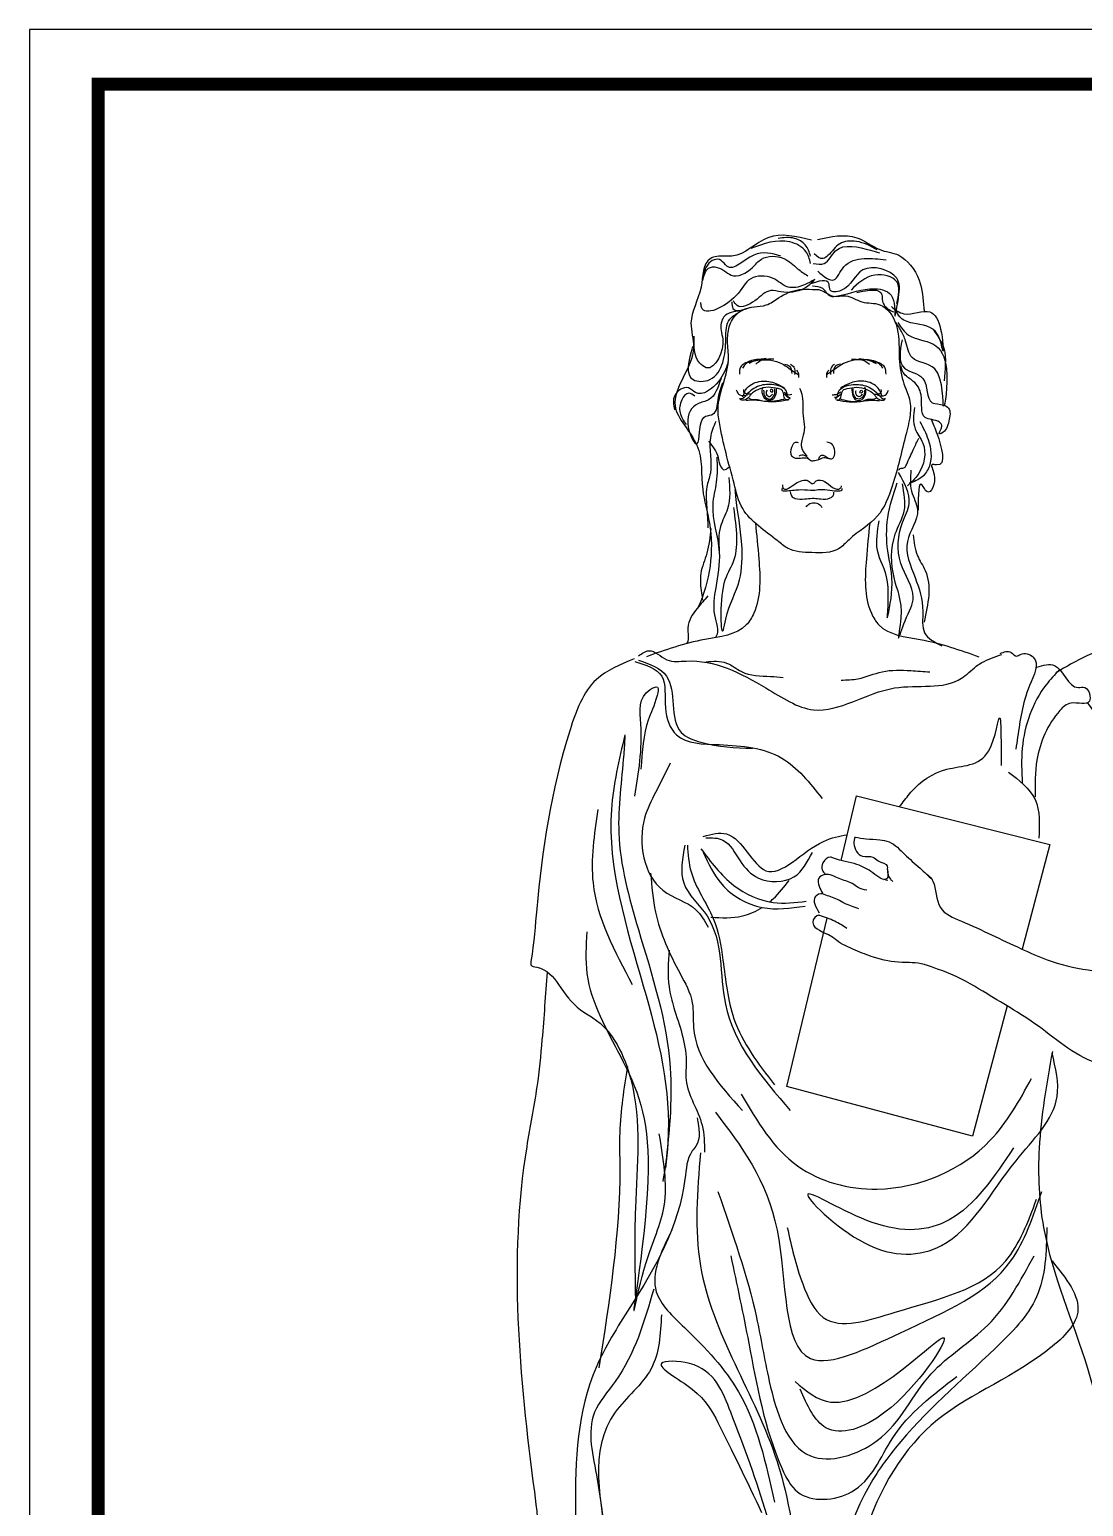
# Model space of a CAD drawing. Extents: x 3172 to 33391, y 13916 to 34175.
# Drawn here: x 3172 to 4061, y 16334 to 17581 of the extents above; entities that cross this region are included whole.
import ezdxf

# ---------------------------------------------------------------- set-up
doc = ezdxf.new("R2010")
doc.units = 0
doc.layers.get('0').update_dxf_attribs({"linetype": 'CONTINUOUS'})

# ---------------------------------------------------------------- blocks, each defined once
blk = doc.blocks.new('A$C097F7C18')
for p, q in [((288.10533, 1667.10391), (301.21268, 1721.58175)), ((301.21268, 1721.58175), (464.21449, 1680.45915)), ((464.21449, 1680.45915), (440.82825, 1592.23816)), ((242.22155, 1476.39799), (276.42407, 1618.55329)), ((428.15561, 1544.43259), (399.01376, 1434.49949)), ((399.01376, 1434.49949), (242.22155, 1476.39799))]:
    blk.add_line(p, q)
for points, knots in [([(263.17425, 2190.55366), (250.41693, 2193.77775), (225.83037, 2199.99138), (205.34026, 2176.18504), (187.92948, 2177.3773), (171.14477, 2176.32924), (172.437, 2146.64845), (157.72042, 2124.8932), (169.89267, 2089.47094), (133.51876, 2053.72057), (173.07955, 2019.16775), (168.72183, 1982.7014), (182.61254, 1938.50716), (177.51925, 1902.46176), (167.39095, 1880.52601)], [0, 0, 0, 0, 31.3249844388, 60.3711579255, 65.7837976362, 76.1655260305, 97.6492389122, 124.4880865065, 142.0151539997, 186.1280604519, 218.421208955, 250.5601823799, 275.0836089922, 336.4938561259, 336.4938561259, 336.4938561259, 336.4938561259]), ([(268.11667, 2191.25945), (279.60762, 2193.71012), (298.74476, 2197.79149), (320.4777, 2180.48448), (338.54666, 2180.60287), (356.06924, 2159.58393), (357.34929, 2139.81226), (358.18011, 2131.45904), (358.36806, 2130.42915)], [0, 0, 0, 0, 28.2915614756, 47.1170313017, 65.7891581474, 90.117782927, 110.0208069275, 112.8600994701, 112.8600994701, 112.8600994701, 112.8600994701]), ([(365.74047, 2115.45837), (369.23976, 2110.30396), (378.75677, 2097.14883), (375.35908, 2081.1681), (375.05978, 2071.87095)], [127.2056301414, 127.2056301414, 127.2056301414, 127.2056301414, 142.311751575, 165.5736326852, 165.5736326852, 165.5736326852, 165.5736326852]), ([(243.93422, 2056.1961), (243.05397, 2055.98359), (240.82707, 2055.44598), (239.76967, 2059.83018), (239.2446, 2063.19326), (237.71486, 2064.82424), (235.02423, 2065.36437)], [0, 0, 0, 0, 2.0020656185, 5.0649074369, 8.9785419838, 10.9395174993, 10.9395174993, 10.9395174993, 10.9395174993]), ([(284.20424, 2056.1961), (285.08449, 2055.98359), (287.31139, 2055.44598), (288.36879, 2059.83018), (288.89386, 2063.19326), (290.4236, 2064.82424), (293.11423, 2065.36437)], [0, 0, 0, 0, 2.0020656185, 5.0649074369, 8.9785419838, 10.9395174993, 10.9395174993, 10.9395174993, 10.9395174993]), ([(183.34671, 2007.4469), (183.55594, 2000.41815), (183.95676, 1986.95304), (176.46395, 1960.47249), (188.56067, 1930.90396), (182.59382, 1899.43932), (178.90964, 1876.75453), (185.59293, 1860.38655), (182.38674, 1855.54391), (182.10552, 1855.1825)], [0, 0, 0, 0, 17.9084656187, 34.3075966011, 68.7303920315, 94.4343204352, 114.0613295166, 129.4603230351, 130.7542490962, 130.7542490962, 130.7542490962, 130.7542490962]), ([(175.83704, 1890.34141), (172.81459, 1886.91662), (165.78487, 1878.95113), (156.44013, 1866.12162), (160.26913, 1853.70357), (158.02491, 1850.33511), (157.85495, 1850.11204)], [0, 0, 0, 0, 11.7920137404, 27.4263391644, 38.0916439439, 38.8766050763, 38.8766050763, 38.8766050763, 38.8766050763]), ([(496.03865, 1799.94745), (499.74787, 1794.93725), (508.47615, 1783.14759), (517.67986, 1738.48809), (529.04642, 1673.67099), (539.83241, 1610.47761), (557.45553, 1579.52724), (558.52994, 1569.38829), (570.0285, 1551.27433), (560.85035, 1527.16565), (568.87866, 1502.99891), (556.5687, 1485.13732), (533.98664, 1493.03148), (497.43935, 1492.17192), (455.6835, 1528.8638), (417.5273, 1550.44726), (385.4964, 1570.52106), (358.49318, 1579.22521), (358.49318, 1579.22521), (358.49318, 1579.22521)], [0, 0, 0, 0, 15.7665007976, 37.1006894617, 114.3607930464, 186.3542882301, 197.8969523666, 203.9901689505, 211.9762606738, 251.0191809422, 260.3656499531, 275.5823599055, 294.1062480676, 313.9516507044, 367.3545299727, 422.3666380807, 455.0213496467, 480.1796620274, 486.1067760902, 486.1067760902, 486.1067760902, 486.1067760902]), ([(337.35388, 1712.46394), (337.731, 1712.91467), (341.07319, 1716.98389), (350.7886, 1730.96463), (376.61119, 1748.75769), (415.84329, 1744.9185), (422.3889, 1802.03652), (423.17561, 1765.18061), (423.08189, 1753.3653), (423.03385, 1747.31025)], [163.2019271521, 163.2019271521, 163.2019271521, 163.2019271521, 164.6765633748, 176.4451181118, 207.0692252265, 240.0434893527, 265.0857037371, 281.8261897533, 299.4233825301, 299.4233825301, 299.4233825301, 299.4233825301]), ([(171.92409, 1687.39784), (178.79213, 1689.28072), (201.42582, 1695.48576), (223.66517, 1635.37091), (261.62407, 1682.8811), (286.68208, 1687.70303), (293.33016, 1688.81978)], [0, 0, 0, 0, 16.8161413174, 55.4177658411, 101.8649673211, 119.1491914823, 119.1491914823, 119.1491914823, 119.1491914823]), ([(227.84861, 1632.09184), (228.86994, 1632.9392), (235.06054, 1638.39817), (240.06171, 1644.81981), (244.26023, 1650.21082)], [44.7809436893, 44.7809436893, 44.7809436893, 44.7809436893, 48.1202818639, 65.5878995567, 65.5878995567, 65.5878995567, 65.5878995567]), ([(360.42639, 1655.4484), (362.82047, 1653.71849), (368.61939, 1647.18362), (367.8438, 1624.55582), (400.83913, 1611.61219), (430.07359, 1597.00101), (465.33742, 1581.0941), (496.71941, 1573.46961), (530.55605, 1572.03072), (544.34679, 1562.70987), (549.59639, 1556.31548)], [58.6105603618, 58.6105603618, 58.6105603618, 58.6105603618, 65.9890590939, 85.2350280036, 103.6030957023, 150.0212973478, 169.9096736061, 199.727256647, 230.9967942821, 251.5628579211, 251.5628579211, 251.5628579211, 251.5628579211]), ([(178.12433, 1619.22164), (187.22454, 1618.70799), (202.42295, 1617.85014), (216.41383, 1624.17169), (221.55762, 1627.4793)], [0, 0, 0, 0, 22.9021306086, 38.2492303449, 38.2492303449, 38.2492303449, 38.2492303449]), ([(358.49318, 1579.22521), (350.60938, 1581.31131), (337.71263, 1580.06407), (317.29218, 1584.24102), (300.27045, 1591.28924), (285.69425, 1597.61394), (280.75087, 1602.9133), (275.71763, 1605.15879)], [0, 0, 0, 0, 16.1309517146, 38.6272105622, 54.1394665003, 70.5733510054, 77.8647473419, 77.8647473419, 77.8647473419, 77.8647473419]), ([(40.12922, 1572.8337), (38.7878, 1553.83629), (36.50713, 1521.53708), (31.79752, 1472.26388), (5.93325, 1347.00559), (17.93982, 1217.76449), (33.20601, 1105.44751), (31.90678, 1091.39606)], [0, 0, 0, 0, 48.6697452167, 82.7478710308, 126.4048200991, 374.6179026152, 411.0837227888, 411.0837227888, 411.0837227888, 411.0837227888])]:
    blk.add_open_spline(points, degree=3, knots=knots)
for points in [[(237.41637, 2177.09971), (214.3867, 2178.10061), (191.85767, 2168.59205), (186.85122, 2173.59656), (175.33639, 2169.59295), (171.33123, 2156.58123), (174.83574, 2165.58935), (189.35445, 2165.0889), (195.36219, 2161.08529), (213.38541, 2167.59115), (220.89509, 2174.59746), (239.9196, 2175.09791), (251.43443, 2166.59025), (259.9454, 2160.58484)], [(262.44862, 2171.0943), (258.44346, 2181.10332), (244.92605, 2189.11053), (211.88347, 2183.60558)], [(262.44862, 2177.09971), (257.94282, 2186.60828), (248.9312, 2192.11324), (234.91315, 2192.11324)], [(264.45121, 2171.0943), (273.96346, 2171.0943), (283.47572, 2181.60377), (313.01377, 2182.10422), (320.52344, 2180.10242)], [(318.52086, 2182.60467), (300.99829, 2189.61098), (286.98023, 2187.60918), (276.96733, 2177.60016), (272.96217, 2175.09791), (265.45249, 2179.10151)], [(263.95056, 2152.07717), (272.46152, 2150.07537), (278.96991, 2143.56951), (285.4783, 2143.56951), (316.51828, 2149.57492), (331.53763, 2142.06816), (333.54021, 2126.55418), (336.54408, 2142.06816), (335.04215, 2158.58303), (306.50539, 2165.58935), (287.98152, 2148.07357), (278.96991, 2148.57402), (277.96862, 2153.57853), (261.44733, 2153.57853)], [(268.45636, 2164.58845), (281.97378, 2157.08168), (290.48474, 2168.0916), (307.50668, 2175.09791), (326.03054, 2174.09701)], [(265.95314, 2157.58213), (256.44088, 2152.57762), (243.42412, 2151.07627), (230.40734, 2158.58303), (211.88347, 2158.08258), (199.36735, 2143.56951), (170.32994, 2134.06094), (169.82929, 2138.06455)], [(265.45249, 2156.58123), (256.44088, 2149.57492), (237.41637, 2147.07267), (228.9054, 2148.07357), (215.38799, 2139.5659), (200.36864, 2135.5623), (197.36477, 2139.5659)], [(335.04215, 2137.06365), (335.04215, 2155.58033), (316.51828, 2161.08529), (296.49248, 2148.57402)], [(263.94967, 2149.13892), (252.88478, 2148.88824), (235.38444, 2141.96371), (225.05408, 2135.93875), (214.72994, 2134.49873), (205.84639, 2132.0987), (200.74834, 2128.84354), (193.82112, 2117.54562), (192.36276, 2105.15435), (193.09194, 2090.57639), (185.43554, 2057.04708), (184.34177, 2049.39365), (185.43554, 2036.63793), (197.83162, 1985.25061), (205.12343, 1964.11256), (234.65526, 1936.77888), (243.04085, 1930.58325), (263.45791, 1926.93876), (286.06252, 1930.2188), (294.81269, 1937.87223), (318.87567, 1957.91693), (331.27174, 1983.06392), (342.93864, 2027.16225), (346.21996, 2054.13149), (340.38651, 2071.62504), (337.1052, 2093.49198), (334.55306, 2119.36787), (320.85247, 2136.17875), (305.7264, 2138.57878), (292.04093, 2143.61884), (281.71679, 2143.37884), (270.74972, 2148.52379), (263.94967, 2149.13892)], [(301.49893, 2146.57222), (322.52603, 2144.57041), (323.02667, 2139.06545), (325.02925, 2135.06185), (332.53892, 2130.05734)], [(195.86284, 2138.565), (196.86413, 2133.06004), (211.88347, 2134.06094)], [(330.53634, 2134.5614), (341.04989, 2128.55599), (363.07827, 2130.05734), (372.08988, 2115.54427), (374.09246, 2097.02759), (369.58666, 2111.04021), (348.55957, 2120.54877), (337.54537, 2126.05373), (334.5415, 2132.05914)], [(162.82026, 2101.03119), (163.32091, 2073.00595), (177.33897, 2073.00595), (188.35316, 2087.51902), (190.85638, 2107.53705), (194.3609, 2124.05193), (201.87058, 2129.55689)], [(203.37251, 2131.05824), (189.35445, 2126.05373), (186.85122, 2114.54336), (188.35316, 2107.0366), (174.3351, 2083.01497), (168.828, 2087.01857), (164.3222, 2109.53886)], [(336.04344, 2121.04923), (345.05505, 2110.53976), (365.5815, 2103.033), (377.09633, 2082.01407), (374.5931, 2050.48566), (367.08343, 2082.01407), (348.05892, 2091.52263), (342.55183, 2105.53525), (338.54666, 2114.54336), (333.54021, 2122.05013)], [(339.54795, 2106.53615), (341.55054, 2082.51452), (357.07053, 2074.00685), (365.08085, 2053.48837), (374.5931, 2051.48656), (378.59826, 2048.98431), (379.09891, 2037.97439), (372.59053, 2027.46493), (371.08859, 2026.96448), (373.09117, 2033.47034), (371.08859, 2036.97349), (359.07311, 2040.9771), (355.56859, 2059.99423), (349.06021, 2071.5046), (341.55054, 2077.51), (338.54666, 2084.51632)], [(192.85896, 2087.51902), (184.84864, 2071.5046), (165.32349, 2061.99603), (159.31575, 2065.99964), (147.80091, 2059.49378), (147.80091, 2047.48296)], [(210.88218, 2088.51992), (203.37251, 2083.51542), (202.37122, 2077.51)], [(218.2872, 2090.24283), (212.63129, 2089.01376), (207.2213, 2085.81819), (205.00812, 2082.74552)], [(207.87831, 2087.01857), (219.39315, 2089.52083), (237.91702, 2086.51812), (249.93249, 2078.51091), (252.43572, 2077.00955)], [(224.92673, 2090.73445), (216.81174, 2089.50539), (210.54107, 2086.67853)], [(231.32036, 2090.11992), (220.25446, 2088.76794), (216.07402, 2085.94109)], [(240.54194, 2085.94109), (244.72239, 2084.3433), (246.44375, 2078.07506)], [(245.46012, 2086.064), (248.16511, 2083.60586), (248.90283, 2077.21472)], [(320.26015, 2087.01857), (308.74531, 2089.52083), (290.22144, 2086.51812), (278.20597, 2078.51091), (275.70274, 2077.00955)], [(282.67834, 2086.064), (279.97335, 2083.60586), (279.23563, 2077.21472)], [(287.59652, 2085.94109), (283.41607, 2084.3433), (281.69471, 2078.07506)], [(296.8181, 2090.11992), (307.884, 2088.76794), (312.06444, 2085.94109)], [(303.21173, 2090.73445), (311.32672, 2089.50539), (317.59739, 2086.67853)], [(309.85126, 2090.24283), (315.50717, 2089.01376), (320.91716, 2085.81819), (323.13034, 2082.74552)], [(317.25628, 2088.51992), (324.76595, 2083.51542), (325.76724, 2077.51)], [(186.85122, 2074.00685), (176.33768, 2055.99062), (167.32607, 2052.48747), (158.81511, 2035.97259), (166.82542, 2018.95726), (168.828, 2028.46583), (173.83445, 2041.978), (180.34284, 2043.9798), (184.348, 2055.99062), (188.35316, 2070.5037)], [(205.37698, 2058.40999), (208.69675, 2065.66149), (220.74629, 2071.56101), (233.04172, 2069.71741), (240.54194, 2065.78439)], [(250.50124, 2081.02483), (252.2226, 2077.70634), (252.09965, 2074.63368)], [(277.63722, 2081.02483), (275.91586, 2077.70634), (276.03881, 2074.63368)], [(322.76148, 2058.40999), (319.44171, 2065.66149), (307.39217, 2071.56101), (295.09674, 2069.71741), (287.59652, 2065.78439)], [(164.82284, 2058.99332), (159.8164, 2061.49558), (153.80865, 2055.99062), (152.30672, 2044.98071), (157.31317, 2034.97169)], [(209.31152, 2059.88488), (202.9179, 2059.76197), (199.96699, 2064.18661)], [(235.02423, 2065.36437), (226.78563, 2066.48438), (218.34931, 2064.57377), (212.08797, 2060.35724), (210.33929, 2058.1626), (206.48042, 2055.66665), (202.99986, 2056.423), (202.9242, 2057.25498)], [(245.06918, 2056.423), (243.93422, 2057.63316), (242.95058, 2059.22149), (242.4966, 2061.94435), (239.18944, 2066.03021), (231.37395, 2068.60022), (219.26767, 2067.6926), (208.16225, 2059.93904), (206.01737, 2057.63007), (204.13482, 2056.80118), (203.45385, 2056.57427)], [(212.13948, 2060.74522), (209.43448, 2060.74522), (206.11471, 2062.58882), (206.11471, 2064.55533)], [(210.30712, 2057.21775), (212.45199, 2056.31066), (217.73168, 2056.14573), (221.19648, 2055.07371)], [(233.57424, 2065.69379), (232.49831, 2059.19687), (230.10595, 2055.98081), (224.82626, 2056.14573), (222.02143, 2060.51628), (221.77657, 2065.23261), (222.5164, 2066.53609)], [(222.7652, 2064.04671), (224.08337, 2058.51251), (228.49926, 2056.6019), (231.99243, 2060.55489), (232.32197, 2063.65141), (232.19015, 2065.16672)], [(225.73109, 2064.11259), (224.94018, 2060.81843), (228.10381, 2058.71016), (230.14698, 2060.68666)], [(229.09244, 2064.8373), (228.36744, 2063.65141), (230.47653, 2062.72904), (230.47653, 2064.04671), (229.15835, 2064.90319)], [(240.17308, 2062.34301), (244.23057, 2060.25359), (246.60999, 2060.63517)], [(240.41898, 2060.99103), (242.75511, 2058.40999), (244.00681, 2057.84713), (245.3084, 2057.78518)], [(253.1539, 2065.67693), (255.32294, 2058.95551), (255.75675, 2049.52384), (256.44971, 2039.95634), (257.06638, 2030.40177), (254.90805, 2021.46361), (254.59973, 2015.91579), (259.2247, 2008.21049)], [(287.96538, 2062.34301), (283.90789, 2060.25359), (280.69925, 2059.95365)], [(287.71948, 2060.99103), (285.38335, 2058.40999), (283.98422, 2057.97104), (282.4347, 2057.78518)], [(283.06928, 2056.423), (284.20424, 2057.63316), (285.18788, 2059.22149), (285.64186, 2061.94435), (288.94902, 2066.03021), (296.76451, 2068.60022), (308.87079, 2067.6926), (319.97621, 2059.93904), (322.12109, 2057.63007), (324.00364, 2056.80118), (324.68461, 2056.57427)], [(293.11423, 2065.36437), (301.35283, 2066.48438), (309.78915, 2064.57377), (316.05049, 2060.35724), (317.79917, 2058.1626), (321.65804, 2055.66665), (325.1386, 2056.423), (325.21426, 2057.25498)], [(297.055, 2065.69379), (298.13093, 2059.19687), (300.52329, 2055.98081), (305.80298, 2056.14573), (308.60781, 2060.51628), (308.85267, 2065.23261), (308.11284, 2066.53609)], [(307.86404, 2064.04671), (306.54587, 2058.51251), (302.12998, 2056.6019), (298.63681, 2060.55489), (298.30727, 2063.65141), (298.43909, 2065.16672)], [(300.43648, 2063.60327), (300.43648, 2060.89807), (304.23987, 2058.92399), (305.26386, 2059.65513), (306.28785, 2060.97118)], [(305.55962, 2063.88682), (306.28462, 2062.70093), (304.17553, 2061.77856), (304.17553, 2063.09623), (305.49371, 2063.9527)], [(317.83134, 2057.21775), (315.68647, 2056.31066), (310.40678, 2056.14573), (306.94198, 2055.07371)], [(315.99898, 2060.74522), (318.70398, 2060.74522), (322.02375, 2062.58882), (322.02375, 2064.55533)], [(318.82694, 2059.88488), (325.22056, 2059.76197), (328.17147, 2064.18661)], [(243.63516, 2055.73342), (238.19047, 2054.90879), (228.45605, 2054.16661), (215.6693, 2055.48603), (207.74977, 2055.3211)], [(240.66533, 2056.72298), (239.42791, 2056.31066), (232.08583, 2054.6614), (224.74376, 2054.6614)], [(284.5033, 2055.73342), (289.94799, 2054.90879), (299.68241, 2054.16661), (312.46916, 2055.48603), (320.38869, 2055.3211)], [(287.47313, 2056.72298), (288.71055, 2056.31066), (296.05263, 2054.6614), (303.3947, 2054.6614)], [(350.0615, 2049.48476), (350.56215, 2031.46853), (357.07053, 2019.45771), (353.06537, 1992.93382), (344.05376, 1983.42525)], [(182.34542, 2037.47394), (177.83962, 2023.96177), (177.83962, 1993.93472), (174.83574, 1982.42435), (174.83574, 1965.40903), (175.83704, 1947.89325)], [(354.5673, 2037.47394), (361.57634, 2022.46042), (362.57763, 1999.94013), (356.56988, 1990.93202), (345.5557, 1985.42706)], [(364.07956, 2039.47574), (369.08601, 2026.96448), (368.58537, 2000.94103), (365.08085, 2001.44148), (366.58279, 1992.93382), (360.57505, 1978.42075), (356.56988, 1983.92571), (353.06537, 1962.90677)], [(176.33768, 2020.95906), (184.348, 2007.4469), (186.85122, 1998.93923), (189.35445, 1996.93743), (193.35961, 1998.93923)], [(247.2049, 2017.78749), (246.3724, 2015.56837), (246.3724, 2008.63359), (249.70239, 2006.69186), (255.25235, 2006.96925), (261.07983, 2005.85969), (262.46732, 2004.75012), (266.0748, 2004.75012), (270.23728, 2005.85969), (272.45727, 2006.96925), (276.61975, 2006.69186), (277.72974, 2006.41446), (280.78222, 2006.41446), (282.72472, 2012.51706), (280.22723, 2018.61967), (276.06475, 2020.28401)], [(247.48239, 2018.06489), (249.14738, 2020.00662), (251.92237, 2020.00662)], [(336.54408, 1996.93743), (338.04602, 1997.93833), (341.04989, 1998.43878), (344.05376, 2002.94283), (347.05763, 2009.4487), (349.56086, 2014.95366), (353.56601, 2023.46132)], [(252.75487, 2008.3562), (253.86487, 2009.18838), (258.58234, 2008.3562), (260.24733, 2006.69186)], [(269.40478, 2005.85969), (271.06977, 2008.91098), (273.56726, 2008.91098), (276.89725, 2006.96925)], [(339.54795, 1984.92661), (341.04989, 1961.90587), (333.54021, 1942.38829), (332.53892, 1905.85539), (338.54666, 1871.82473), (336.54408, 1854.8094), (342.05118, 1869.32248), (349.06021, 1889.34051), (338.54666, 1917.8662), (340.0486, 1952.39731), (345.5557, 1968.41173), (336.54408, 1994.43517)], [(347.05763, 1996.43698), (347.55828, 1978.9212), (352.56472, 1962.90677), (344.05376, 1936.38288), (350.56215, 1905.85539), (357.07053, 1877.32969), (358.57246, 1859.31346), (373.09117, 1848.30354)], [(193.35961, 1990.43157), (192.35832, 1963.90767), (186.35058, 1948.89415), (185.34929, 1927.87522)], [(238.5671, 1984.21217), (239.04378, 1981.82968), (240.83135, 1980.40018), (243.69146, 1981.23405), (249.76919, 1985.2843), (260.4946, 1987.42855), (263.23553, 1985.40342), (264.54641, 1985.2843), (266.57233, 1986.95205), (269.19409, 1988.1433), (275.62933, 1986.11817), (282.89878, 1980.9958), (286.23557, 1980.63843), (288.14231, 1982.30618), (288.49982, 1983.3783)], [(320.0228, 1953.89866), (318.52086, 1928.87612), (327.03183, 1902.35223), (327.03183, 1871.82473), (331.03699, 1896.34682), (327.53248, 1928.37567), (327.53248, 1956.40091), (335.54279, 1985.92751)], [(197.36477, 1964.90858), (196.86413, 1918.36665), (189.35445, 1900.85087), (188.8538, 1861.81571), (190.85638, 1870.82383), (202.37122, 1903.85358), (204.3738, 1933.88063), (199.36735, 1974.41714), (198.86671, 1979.9221)], [(238.44792, 1981.59142), (238.09041, 1979.68543), (240.83135, 1979.0898), (252.51012, 1980.0428), (262.28216, 1979.68543), (264.78476, 1979.5663), (270.02829, 1980.28105), (278.60862, 1979.5663), (285.99722, 1979.0898), (288.26148, 1979.44718), (289.09567, 1979.92368), (288.97651, 1980.9958)], [(245.21674, 1978.14631), (246.31493, 1974.85302), (249.4803, 1972.72207), (257.42602, 1972.20547), (263.62756, 1972.85122), (265.43634, 1972.85122), (270.86269, 1972.20547), (279.00221, 1973.10952), (281.45699, 1974.98217), (282.03838, 1977.88801)], [(258.58881, 1965.68347), (261.75418, 1968.26644), (266.14694, 1968.91219), (271.18569, 1966.20006), (272.02547, 1964.97315)], [(215.86818, 1951.99775), (218.69242, 1921.64891), (214.45606, 1875.77278), (208.10152, 1865.89176), (173.19126, 1853.61061), (123.90729, 1839.12095)], [(178.34026, 1947.3928), (174.83574, 1926.37387), (169.82929, 1909.35854), (170.32994, 1892.84366), (171.33123, 1886.83826)], [(312.27028, 1951.99775), (309.44604, 1921.64891), (313.6824, 1875.77278), (320.03694, 1865.89176), (354.9472, 1853.61061), (404.23117, 1839.12095)], [(349.06021, 1941.88784), (352.56472, 1924.37206), (359.07311, 1911.86079), (358.07182, 1868.32158)], [(662.87658, 1911.47463), (650.37964, 1876.94666), (615.09437, 1863.72316), (562.90151, 1857.11141), (495.34374, 1839.80528), (469.39382, 1825.54208)], [(113.67175, 1837.25832), (81.73069, 1819.84269), (59.46874, 1777.27113), (31.39933, 1626.3356), (26.55977, 1581.82897), (26.55977, 1578.92636), (31.39933, 1576.99129), (49.78963, 1562.47826), (68.17994, 1541.19248), (78.82696, 1534.41973), (110.76802, 1482.17282), (114.63966, 1373.80884), (114.63966, 1297.37355)], [(114.05517, 1835.11292), (136.78939, 1822.71725), (139.88951, 1795.85996), (149.18987, 1773.13456), (185.35795, 1764.87078), (238.06, 1753.50808), (272.16132, 1719.41999)], [(117.1553, 1836.14589), (140.92288, 1822.71725), (153.32337, 1775.20051), (169.85734, 1766.93673), (213.25903, 1761.77187)], [(117.36571, 1839.80336), (126.04418, 1844.14091), (141.23149, 1836.5502), (157.50362, 1835.46581), (224.76174, 1812.69367), (264.89965, 1794.25909), (333.24258, 1812.69367), (389.69938, 1820.89669), (402.11856, 1830.98337), (406.77576, 1834.08696), (423.85214, 1841.07004)], [(173.92414, 1834.84082), (191.53532, 1833.78409), (204.0847, 1826.48554), (228.68966, 1822.46993), (239.25073, 1821.5541)], [(422.29974, 1841.84594), (431.61413, 1842.62184), (436.27133, 1839.51825), (439.37612, 1841.07004), (450.24291, 1838.74235), (447.13811, 1814.68951), (437.04752, 1771.23922), (435.49512, 1761.15255)], [(453.3477, 1830.20747), (468.09548, 1831.75926), (488.27666, 1813.13771), (493.71006, 1813.13771), (497.59105, 1801.49924), (482.06707, 1799.94745), (472.75268, 1793.74026), (453.3477, 1751.84177), (451.7953, 1720.80585)], [(288.2065, 1819.35609), (302.33486, 1820.48328), (322.90687, 1826.41511), (346.90538, 1827.34504), (363.10653, 1826.31648)], [(471.97648, 1827.87977), (461.10969, 1815.46541), (440.92852, 1761.92845), (440.92852, 1732.44432)], [(114.05517, 1721.48593), (119.22204, 1782.43132), (127.08818, 1811.4157), (133.13224, 1813.31772), (132.90839, 1806.38094), (125.42228, 1785.53023), (119.22204, 1744.21133)], [(105.78818, 1773.13456), (94.42107, 1710.12323), (121.28879, 1561.37518), (141.95626, 1429.15468), (137.82276, 1396.09956)], [(105.78818, 1772.10159), (104.75481, 1756.607), (100.62132, 1690.49675), (117.1553, 1608.89192), (144.02301, 1492.16601), (139.88951, 1407.46226)], [(144.02301, 1749.3762), (131.62252, 1724.58485), (122.32216, 1702.89242), (137.82276, 1641.94704), (165.72385, 1625.41948), (176.05758, 1610.95786)], [(429.28553, 1741.7551), (451.7953, 1718.47816), (454.9001, 1685.89044)], [(83.05396, 1710.12323), (78.92047, 1648.14488), (111.98843, 1562.40815)], [(173.99084, 1686.36487), (188.45806, 1684.29892), (202.92529, 1666.73839), (218.42589, 1652.27677), (248.39373, 1653.30974), (263.89433, 1673.96919)], [(299.77477, 1687.17493), (298.97812, 1681.33678), (306.1479, 1670.72196), (314.91097, 1669.92585), (319.42527, 1666.74141), (327.12614, 1662.23012), (327.12614, 1660.10715), (329.78161, 1651.34993), (331.64045, 1649.49233)], [(299.77477, 1686.90956), (309.33448, 1685.31734), (320.75006, 1684.59495), (328.72828, 1682.75504), (341.73126, 1672.31419), (354.74307, 1660.63789), (365.09941, 1650.81918)], [(156.42348, 1680.16703), (155.39011, 1648.14488), (175.02421, 1620.25461), (190.52481, 1545.88059), (245.29361, 1456.01197)], [(158.49023, 1680.16703), (161.59035, 1657.44163), (180.19108, 1618.18867), (188.45806, 1583.0676), (197.75842, 1533.48492), (231.85975, 1477.70439)], [(169.85734, 1677.06811), (197.75842, 1646.07893), (230.82638, 1631.61731), (258.72747, 1632.65029)], [(171.92409, 1673.96919), (187.42469, 1647.11191), (221.52602, 1627.48542), (257.69409, 1628.5184)], [(327.62635, 1650.31646), (321.79151, 1651.93616), (314.82212, 1656.63332), (301.53166, 1663.76004), (281.75803, 1669.10508), (279.16477, 1669.91493), (272.8437, 1665.0558), (272.19538, 1659.22485), (275.1128, 1655.49952)], [(326.8606, 1660.37252), (326.3295, 1651.6153), (324.20512, 1650.81918)], [(127.48903, 1656.40866), (131.62252, 1623.35353), (152.28999, 1571.7049), (162.62373, 1546.91356), (163.6571, 1526.25411), (204.99204, 1456.01197)], [(309.79768, 1642.05594), (302.50413, 1644.32353), (297.47969, 1647.56295), (286.6204, 1651.77419), (274.30241, 1655.17558), (269.44005, 1652.26011), (269.60212, 1645.29536), (272.51954, 1639.46441)], [(303.15245, 1626.34478), (296.83138, 1628.4504), (291.15861, 1630.87996), (285.16169, 1634.11938), (273.97825, 1638.49258), (272.68162, 1638.9785), (266.36055, 1636.38696), (269.7642, 1622.94339)], [(293.10355, 1609.82375), (282.73051, 1615.81667), (270.08836, 1620.6758), (269.44005, 1620.83777), (264.25352, 1614.68287), (269.78559, 1608.30247), (275.71763, 1605.15879)], [(73.7536, 1606.82597), (73.7536, 1571.7049), (101.65469, 1502.49574), (125.42228, 1406.42928), (114.05517, 1289.70337), (123.35553, 1326.89039), (138.85614, 1375.4401), (134.72264, 1436.38549)], [(142.98963, 1591.33138), (142.98963, 1560.3422), (147.12312, 1542.78167), (157.45686, 1498.36385), (157.45686, 1481.83629), (170.89071, 1443.6163), (172.95746, 1420.8909)], [(433.51954, 1424.48126), (379.32785, 1363.82507), (314.29781, 1361.65878), (260.10612, 1385.48799), (307.79481, 1344.32845), (372.82484, 1342.16216), (435.6872, 1413.64979), (470.36989, 1467.8071), (466.03456, 1504.63407)], [(466.3467, 1505.78396), (455.20871, 1424.13705), (458.92137, 1357.33504), (496.04801, 1238.5759), (488.62268, 774.67304), (477.48469, 581.68945), (488.62268, 436.95176), (470.05936, 210.56716)], [(107.88299, 1493.28078), (101.43024, 1437.37873), (101.43024, 1408.35267), (83.74132, 1238.95217)], [(203.74675, 1469.97339), (251.43545, 1409.31721), (318.63315, 1389.82058), (414.01053, 1430.98013), (448.69321, 1482.97114)], [(166.75722, 1449.81413), (165.72385, 1426.05576), (162.62373, 1421.92387), (156.42348, 1398.1655), (109.92168, 1289.70337), (81.4174, 1239.24897), (64.02306, 1119.85417), (73.30004, 971.48004), (103.79158, 418.828), (97.6755, 210.96212), (96.14649, 194.14944), (103.79158, 184.97889), (116.02373, 227.7748), (111.43667, 235.41693), (114.49471, 240.00221), (137.42999, 195.67787), (186.35859, 177.33676), (230.70013, 207.90527), (216.93897, 236.94536), (206.23583, 253.75804), (209.29387, 270.57072), (238.34523, 270.57072), (262.80952, 259.87174), (304.09304, 281.2697), (296.44794, 255.28646), (253.37027, 165.25883), (247.20617, 191.8186), (250.61261, 233.23493), (258.22247, 262.92859)], [(182.07008, 1454.80935), (234.09411, 1355.15991), (262.27378, 1246.8453), (338.14216, 1268.50822), (431.35187, 1329.1644), (457.36388, 1387.65429)], [(169.43402, 1420.27119), (169.43402, 1325.13402), (234.09653, 1159.99026), (252.05834, 1061.26301), (223.25577, 707.43855), (203.74675, 666.279), (166.8964, 674.94416), (134.38139, 735.60035), (125.71072, 755.09697)], [(184.23774, 1387.65429), (216.75277, 1281.50597), (227.5911, 1227.34867), (262.27378, 1164.5262), (318.63315, 1177.52395), (364.15417, 1233.84754), (411.84286, 1275.0071), (450.86088, 1333.49698)], [(242.76478, 1357.3262), (255.77078, 1309.66777), (273.11212, 1281.50597), (333.80682, 1285.83855), (427.01653, 1329.1644), (453.02854, 1381.15541)], [(145.21973, 1355.15991), (132.21372, 1303.16889), (156.05807, 1272.8408), (201.57908, 1218.6835), (231.92644, 1125.53294)], [(461.69921, 1357.3262), (453.02854, 1298.83631), (418.34586, 1255.51047), (333.80682, 1171.02507), (307.79481, 1132.03181), (279.61512, 995.55541), (286.11813, 594.79135)], [(195.07608, 1333.49698), (210.24976, 1259.84305), (238.42944, 1153.69473), (251.43545, 1134.1981), (296.95647, 1134.1981), (331.63915, 1179.69024), (385.83085, 1231.68125)], [(466.03456, 1329.1644), (487.71123, 1285.83855), (461.69921, 1253.34417), (364.15417, 1190.5217), (305.62714, 1090.87226), (294.78881, 947.89698)], [(130.04606, 1305.33519), (97.53103, 1227.34867), (80.18969, 1201.35316), (82.35736, 1145.02957), (86.6927, 1006.38686)], [(136.54906, 1283.67226), (127.87839, 1238.18013), (97.53103, 1201.35316), (93.1957, 1082.20709)], [(249.26778, 1227.34867), (279.61512, 1210.01833), (374.9925, 1264.17563), (325.13615, 1201.35316), (275.27979, 1188.35541), (253.60311, 1220.84979)], [(251.43545, 963.06103), (225.42344, 1114.70148), (195.07608, 1201.35316), (160.3934, 1242.51272), (136.54906, 1242.51272), (162.56107, 1220.84979), (184.23774, 1192.688), (221.0881, 1116.86777)], [(511.55558, 1123.36664), (492.04657, 1021.55091), (472.53756, 978.22507), (489.8789, 1036.71496), (507.22024, 1162.3599), (507.22024, 1212.18462)]]:
    blk.add_spline(points, degree=3)
blk = doc.blocks.new('A$C1D6603B9')
blk.add_blockref('A$C097F7C18', (0, 0))

msp = doc.modelspace()

# ---------------------------------------------------------------- linework, layer by layer
msp.add_lwpolyline([(6795.4291, 14874.40107), (6795.4291, 17580.93952), (3171.87102, 17580.93952), (3171.87102, 14874.40107)], close=True)
at = {"const_width": 11.0848}
msp.add_lwpolyline([(6749.24243, 14920.58773), (6749.24243, 17534.75286), (3229.81872, 17534.75286), (3229.81872, 14920.58773)], close=True, dxfattribs=at)

# ---------------------------------------------------------------- block references
msp.add_blockref('A$C1D6603B9', (3568.28934, 15212.51727))

doc.saveas('drawing.dxf')
